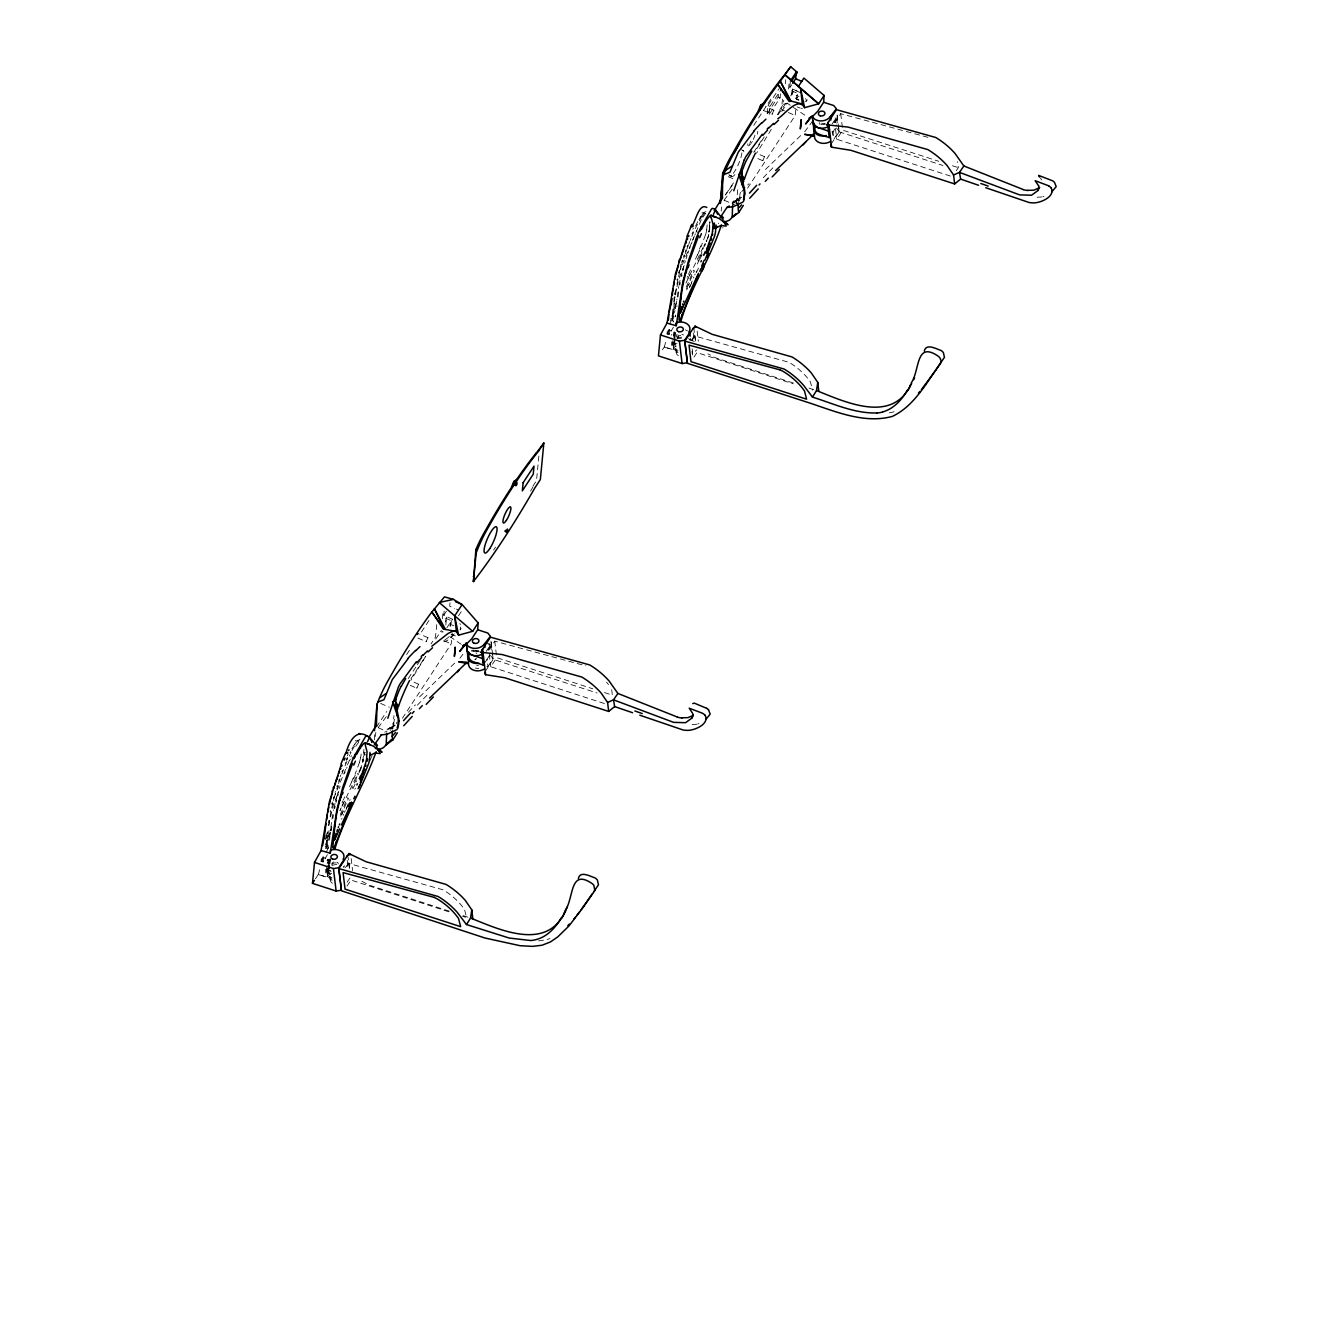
<?xml version="1.0" encoding="UTF-8"?>
<svg xmlns="http://www.w3.org/2000/svg" width="1334" height="1334" viewBox="0 0 1334 1334"><rect width="100%" height="100%" fill="white"/><g stroke="black" fill="none" stroke-linecap="round" stroke-linejoin="round"><path stroke-width="0.75" stroke-dasharray="5 3.75" d="M328.197 864.882L328.197 872.353L328.948 866.283M328.197 862.998L327.997 859.396A9.905 7.337 -6.8 0 0 325.246 863.598M674.154 339.27L674.154 344.889L674.921 338.803M674.154 337.402L673.97 331.933A9.905 7.337 -6.8 0 0 671.486 335.218M328.381 871.919L327.147 877.122L318.392 874.62L327.147 877.122L328.114 865.216M328.147 863.231L328.197 859.263L329.998 874.387L328.014 873.153M674.337 344.439L673.12 349.641L664.365 347.14L673.12 349.641L674.054 339.72M674.087 337.735L674.154 331.782L675.971 346.907L673.987 345.673M363.415 759.146A21.111 4.486 -68.2 0 1 362.665 762.231L363.565 756.495M326.497 841.587L326.597 840.103M672.469 314.124L672.92 308.688M327.43 840.036L327.981 833.967M673.387 312.556L673.937 306.487M329.581 840.17L329.948 836.185M326.797 837.769L327.03 835.351M327.414 854.627L323.145 862.047L321.077 861.397L321.461 857.462M323.145 862.047L323.912 854.177M362.798 761.847L363.899 749.475M375.438 736.501L375.821 732.399M392.796 727.73L393.964 715.574M436.735 624.595L435.534 637.018L430.999 643.938M442.371 618.743L443.138 610.789M452.376 619.226L443.755 615.274L444.239 610.205M445.289 621.994L446.64 616.725L445.373 629.898M450.025 602.818L449.708 606.203L454.744 608.387M450.759 626.413L450.192 622.728L453.026 623.995M449.875 626.03L451.442 621.327M402.418 718.242L451.209 643.855L452.243 633.05M538.869 456.095L536.501 480.64L533.016 485.96M673.387 327.147L669.118 334.584L667.05 333.917L667.617 328.014M669.118 334.584L669.868 326.697M670.068 324.729L670.635 318.826M709.871 221.994L708.888 232.149L710.538 226.13M709.038 231.599L709.921 222.361M721.21 211.089L721.594 206.97M732.633 205.736L733.517 201.234L741.954 197.132M736.401 203.468L737.969 187.244M780.473 93.814L780.09 97.866L769.184 114.491L767.217 113.64L768 105.536L778.906 88.911M769.184 114.491L769.968 106.386L780.874 89.762M767.217 113.64L778.122 97.015L778.706 90.929M782.491 99.183L781.507 109.555L786.643 111.789M779.856 109.621L783.341 104.302L783.742 100.217M785.309 83.842L785.709 79.757M788.561 88.994L789.144 82.908M796.782 99.316L797.565 91.212L789.728 87.794L790.378 81.04M791.262 94.531L792.613 89.245L800.25 92.58M792.062 94.897L792.613 89.245M798.766 99.817L795.848 98.549L797.399 93.864M747.557 188.194L795.214 115.524L795.998 107.42M329.515 865.616L328.364 871.569L328.964 865.649M329.165 863.682L329.565 859.73M361.197 753.91L360.714 757.312M364.032 755.528L364.199 751.992M365.082 755.161L365.183 754.244M328.364 871.569L329.048 865.816M329.281 863.915L329.948 858.162L329.198 864.249M675.237 336.435L675.688 332.6L675.171 336.768M330.882 827.38L331.799 820.277M673.937 299.083L674.17 297.165M676.855 299.917L676.972 298.966M674.904 297.899L675.004 296.982M677.205 296.998L678.739 286.61M678.039 296.865L678.723 291.896M328.447 822.644L328.731 820.543M329.548 820.593L328.931 825.379A105.853 8.638 -78.5 0 0 328.514 828.948M675.371 294.114L676.121 288.928M331.966 819.126L333.6 809.838M332.9 818.326L333.433 814.941M386.977 729.898L392.963 726.83L392.646 728.964L387.544 728.697L384.826 732.283M732.149 203.018L733.517 201.234L738.602 201.484L738.936 199.35L736.852 199.867L739.836 194.731A50.042 11.806 -66.4 0 1 740.42 192.279M330.148 816.408L331.182 810.455M708.721 234.834L708.254 236.502M706.687 229.848L707.253 223.678M709.605 230.682L709.871 221.811M676.922 284.225L678.239 277.906M679.84 285.059L680.323 282.541M329.898 863.632L331.049 857.679M330.115 811.872L330.398 810.438M678.989 285.209L680.207 279.506M396.882 722.078L396.448 723.678M395.281 725.396L390.879 727.347L393.863 722.211A50.042 11.806 -66.4 0 1 395.114 717.192M328.531 825.346L333.483 804.519L338.819 791.529M673.72 301.567L676.471 288.628M331.716 807.92L333.167 801.651M334.634 808.737L335.184 806.203M333.917 808.404L335.251 802.868M676.972 280.107L677.288 278.689M318.392 874.62L320.11 867.484M664.365 347.14L666.066 340.003M678.539 276.655L680.073 270.602M681.757 276.221L682.058 275.004M331.999 803.385L332.333 802.051M336.085 802.484L336.702 800.067M680.89 276.738L681.907 272.786M676.955 286.693L679.456 277.038L685.559 262.198M333.483 800.45L334.434 796.898M335.601 801.551L336.968 796.565M678.656 273.253L679.339 270.719M321.627 861.581L323.562 854.727M667.6 334.1L669.535 327.247M676.188 337.219L676.988 334.3M333.367 798.182L333.7 796.948M680.39 269.418L681.374 265.983M683.308 270.252L683.642 269.084M682.591 270.302L683.625 266.717M335.067 794.597L335.401 793.463M337.986 795.414L338.319 794.28M337.302 795.364L338.002 793.03A100.517 25.763 -80.5 0 1 338.369 791.962M680.357 267.067L681.04 264.732M359.463 762.481L355.077 774.204M705.436 235.001L701.034 246.723M708.354 235.835L707.654 238.102M336.752 789.011L337.785 785.759M682.725 261.531L683.058 260.447M339.386 788.477L340.103 786.26M336.835 786.543L337.185 785.443M325.429 848.624L330.015 835.201M671.402 321.144L675.004 310.438M683.758 258.279L684.726 255.344M686.076 258.779L687.143 255.528M683.508 256.878L684.225 254.711M338.502 783.608L341.254 775.721M361.681 765.583L360.413 769.134M338.536 781.39L339.37 778.989M685.276 253.743L686.66 249.808M687.977 253.127L688.811 250.742M460.163 626.963A5.72 3.268 33.3 0 1 460.48 627.947L460.147 630.015L461.481 626.43A5.72 3.268 33.3 0 0 461.147 625.463M685.326 251.509L685.893 249.925M807.487 99.933L804.919 101.734M340.203 776.605L340.77 775.037M675.471 315.441L674.921 316.942M329.998 832.399L325.112 845.789M686.943 249.024L688.377 245.139M689.661 248.374L690.228 246.807M687.027 246.773L687.61 245.206M672.002 316.108L676.988 302.168M330.665 830.565L331.699 827.814M341.837 774.154L343.788 769.018M344.556 773.487L345.139 771.936M341.921 771.902L342.521 770.335M706.386 241.654L706.837 240.47M364.015 755.027L365.166 752.259M688.678 244.355L689.761 241.537M691.412 243.688L692.096 241.871M346.54 768.317L346.94 767.3M690.162 240.52L690.979 238.503M692.913 239.82L693.73 237.785M359.463 771.519L359.947 770.335M345.006 765.983L347.957 758.996M333.7 798.299L346.69 766.767M347.44 764.916L351.442 755.628M678.906 272.67L701.651 218.876M345.256 763.432L345.673 762.414M705.436 244.039L704.452 246.39M691.812 236.485L693.913 231.532M340.287 814.524L347.69 797.682M343.205 815.357L343.622 814.39M686.26 287.06L693.663 270.202M340.62 816.141L348.574 798.149M686.576 288.661L694.53 270.685M689.578 286.91L690.412 284.959M692.063 233.934L692.913 231.933M694.981 234.751L695.414 233.75M357.996 775.037L358.479 773.87M344.439 812.439L345.289 810.472M328.464 845.689L327.714 847.04L325.479 846.423M691.245 282.991L692.113 281.024M346.957 759.413L347.39 758.412M349.875 760.23L350.308 759.229M346.14 808.504L347.007 806.52M353.076 778.789L353.577 777.655M696.265 231.749L696.715 230.765M699.033 251.309L699.55 250.175M356.495 778.489L355.995 779.623A49.408 5.569 -67.9 0 1 354.494 782.891L351.993 788.394M687.143 277.372L687.577 276.371M347.44 805.519L348.341 803.535M693.413 278.039L693.863 277.055M342.054 802.851L342.955 800.867M341.237 807.77L339.953 810.638L357.896 773.236M688.477 274.387L690.745 269.368M685.926 283.175L703.868 245.756M694.747 275.054L695.197 274.054M343.405 799.866L344.789 796.848M351.576 782.158L349.091 787.56M697.532 254.677L695.047 260.08M700.45 255.511L698.949 258.779M355.061 784.192L352.993 788.661M349.691 800.533L350.158 799.516M346.14 809.471L348.708 803.852M689.545 287.61L692.113 281.991M696.398 272.62L698.966 267.017M341.888 806.32L343.889 801.967M687.86 278.839L689.861 274.487M696.115 272.053L696.581 271.035M349.258 756.095L349.691 755.144M695.231 228.614L700.533 218.593M699.983 258.979L701.017 256.712A52.009 6.453 -68.1 0 0 702.068 254.477M354.911 789.228L355.411 788.161M697.965 260.914L698.466 259.847M695.564 226.03L698.382 220.427M350.142 754.194L351.025 752.343M328.614 847.14L327.68 848.791M350.058 752.543L350.508 751.592M321.077 861.397L325.346 853.977M326.246 852.176L328.931 846.773M667.05 333.917L671.319 326.497M351.926 750.558L354.561 746.073A45.806 10.389 -74.5 0 1 356.261 743.688L356.662 743.238M351.926 748.791L352.91 747.057M698.883 219.576L700.767 216.592M353.393 746.24L354.794 744.072M345.456 867.634L348.724 862.631L348.024 856.895M691.412 340.153L694.697 335.151L693.763 327.497M406.653 654.544L411.205 647.59M421.444 631.982L429.415 619.826M753.76 125.329L771.969 97.565M443.755 615.274L447.724 609.221M789.728 87.794L791.696 84.759M376.522 726.98L386.743 711.422M408.304 678.539L416.241 666.433M417.375 664.699L420.777 659.513M725.896 194.314L733.85 182.208M753.727 152.259L762.698 138.603M778.089 114.741L786.226 102.735M790.695 95.898L795.181 89.061M435.751 639.003L441.221 630.665L443.138 631.966L440.22 632.166M781.707 111.522L787.193 103.185L807.737 117.192M410.939 678.739L425.696 656.228M446.857 627.814L452.426 619.326M795.848 98.549L797.715 97.432M458.479 615.858L461.464 611.322L456.411 609.121M737.352 203.752L741.887 196.832M315.458 878.823L318.426 874.287M662.414 349.841L664.399 346.823M462.948 654.227L459.763 658.379M812.89 120.71L804.435 132.116M343.772 867.067L344.055 866.633A9.905 7.337 -6.8 0 0 344.472 865.749M486.16 651.459L490.612 644.656L484.859 642.805M832.116 123.995L836.585 117.192L837.285 123.028M487.977 650.125L490.212 646.723L490.612 649.991M833.95 122.645L836.185 119.243L836.768 124.162M488.794 650.225L494.747 641.154L585.876 665.866M692.029 340.604L694.997 336.068L789.111 362.348A44.005 25.096 33.3 0 1 810.472 381.991L812.556 390.128M834.767 122.745L840.72 113.69L927.897 137.319M347.057 866.566L349.024 863.548L443.155 889.828A44.005 25.096 33.3 0 1 464.499 909.454L466.583 917.609L462.665 916.325M831.982 131.933L833.05 131.766L833.933 139.103L839.069 131.266L838.336 125.146M484.309 663.498L489.878 654.977M489.311 655.844L487.093 659.246L487.961 666.583L486.893 666.75M832.499 132.616L835.284 128.364M487.961 666.583L493.096 658.746L492.363 652.626M485.259 671.419L493.18 659.329L597.015 692.98M347.14 882.158L349.408 878.706A4.402 3.252 -6.8 0 1 351.943 876.955M831.215 143.939L839.153 131.849L837.202 115.741M604.435 703.552L490.779 666.733L496.732 657.662L592.746 688.761M347.023 886.109L350.992 880.056L450.909 912.506M693.98 357.112L696.965 352.576L792.963 383.758M950.408 176.071L836.751 139.253L842.704 130.182L938.719 161.297M956.328 170.669L958.312 167.634L957.595 161.664M702.851 217.242L706.42 212.339M355.694 746.356L359.263 741.437M702.118 214.741L705.136 211.789L707.087 211.639M356.145 742.221L360.247 738.903M702.218 216.258L703.802 214.507M673.653 321.327L672.403 319.943M765.533 169.418L801.951 134.384M419.56 696.898L455.978 661.864M461.147 628.497L460.263 629.081M329.998 874.387L330.732 873.853A9.905 7.337 -6.8 0 1 331.766 873.286M427.964 637.685L426.113 641.654L427.964 637.685L419.793 634.117M698.015 723.845L698.949 723.512M738.936 199.35L735.434 200.517C746.323 200.617 723.111 200.7 738.369 203.485L732.95 202.418M392.963 726.83L389.461 727.997L392.796 727.897L389.195 728.181M1043.038 196.682L1043.988 196.381M783.341 104.302L787.193 103.185M697.082 724.162L688.978 724.962M1042.021 196.948L1034.167 197.399M889.261 412.873L891.546 412.423A40.654 31.649 33.9 0 0 895.914 411.072M538.586 940.887L545.573 939.886A40.654 31.649 33.9 0 0 549.958 938.552M738.769 200.417L735.151 200.7L738.602 201.484M393.43 728.047L387.544 728.697L390.779 730.215M670.652 318.726L673.337 319.043A116.275 9.038 -79 0 1 673.22 318.409L673.236 318.042M327.597 847.04L327.264 845.506M801.367 108.438L802.368 108.571M705.202 213.39L702.268 212.806A24.345 4.936 -71.1 0 0 701.934 212.973M356.862 740.22L359.23 740.854M455.394 635.901L451.125 634.334M672.92 321.694L673.687 321.928M773.92 110.205L772.086 114.174L773.92 110.205L765.766 106.653M764.565 156.745L762.731 160.714L764.565 156.745L756.411 153.177M418.609 684.209L416.758 688.177L418.609 684.209L412.073 681.374M669.535 330.098L671.602 330.749M667.6 333.217L669.668 333.867M331.416 803.852L333.483 804.519M323.562 857.579L325.629 858.229M321.627 860.68L323.695 861.347M821.627 123.212L825.346 124.412M952.426 165.733L958.312 167.634M839.153 131.849L942.971 165.499M690.628 339.87L690.028 339.153A9.905 7.337 -6.8 0 0 690.445 338.269M689.561 339.837L695.448 341.754L694.697 335.151M793.33 383.041L714.924 357.595L707.987 353.877M809.004 388.127L816.842 390.679M475.671 650.675L479.373 651.876M604.502 692.579L612.339 695.114L611.622 689.144M449.325 911.155L368.968 885.059L360.28 880.44M463.031 915.608L470.869 918.142M797.098 106.87L800.3 108.137M703.101 212.79L703.985 213.423M357.128 740.27L358.563 741.687M453.793 625.779L450.859 624.512M791.629 90.762L799.266 94.097M796.165 95.248L798.999 96.515M796.615 99.3L798.933 100.333M778.122 97.015L780.09 97.866M788.361 112.54L795.214 115.524M768 105.536L769.968 106.386M763.915 110.622L772.086 114.174M741.437 149.775L743.405 150.642M757.829 158.563L762.731 160.714M729.431 175.571L731.399 176.438M728.264 176.688L733.417 178.923M724.212 200.25L734.5 204.736M445.656 618.242L451.376 620.744M444.239 640.82L451.209 643.855M417.942 638.086L426.113 641.654M410.222 685.342L416.758 688.177M380.607 703.418L389.328 707.22M378.272 727.747L386.977 731.532M449.925 636.601L461.814 644.706M1040.32 178.022L1041.721 179.957M836.468 128.014L839.069 131.266M490.495 655.494L493.096 658.746M739.336 197.099L739.92 198.749L739.836 194.731M393.38 724.579L393.947 726.23L393.863 722.211M326.697 848.808L326.43 847.407M819.243 122.578L819.46 124.245M490.995 641.204L492.696 655.294M473.287 650.058L473.487 651.709M840.72 113.69L842.454 128.131M837.118 114.941L838.086 123.112M835.234 117.809L835.968 123.929M835.518 128.948L836.751 139.253M832.266 131.516L832.699 135.184M692.013 351.326L692.446 354.994M675.854 349.541L676.205 352.476M671.602 341.871L672.069 345.756M494.747 641.154L496.481 655.594M491.145 642.421L492.129 650.592M490.612 644.656L491.312 650.492M489.028 643.238L489.761 649.358M489.295 654.36L490.779 666.733M329.882 877.022L330.232 879.956M325.629 869.334L326.096 873.236M697.165 331.115L698.349 341.187M694.997 336.068L695.731 342.254M693.196 332.916L693.647 336.752M673.32 345.689L672.553 339.119M351.192 858.596L352.626 870.685M349.024 863.548L349.758 869.735M347.224 860.38L347.674 864.232M326.58 866.583L327.347 873.153M348.724 862.631L349.475 869.234M674.154 331.782L674.504 337.352M674.62 339.203L675.104 346.623M328.197 859.263L328.431 862.965M328.898 870.385L329.131 874.087M806.503 101.451L806.453 100.467A5.72 3.268 33.3 0 0 805.569 98.533M374.337 734.784L374.537 743.121M355.278 740.904A24.345 4.936 -71.1 0 1 355.961 740.437M361.164 767.15A60.88 8.221 -66.6 0 1 357.845 774.053M326.547 847.007A50.775 5.019 -77.7 0 1 326.68 840.954M327.314 845.306A48.491 4.019 -78.4 0 1 327.514 839.686M327.931 834.15A117.375 9.455 -78.6 0 1 328.264 830.849M335.051 792.513A96.682 27.18 -81.6 0 1 335.384 791.362M326.13 838.903A110.272 8.571 -79 0 1 326.597 833.883M325.346 839.503A130.999 13.824 -61.7 0 1 325.913 837.669M454.21 633.9A44.556 10.522 -66.4 0 1 443.388 640.904M356.895 776.638A61.097 7.52 -68.1 0 1 356.411 777.739M330.265 834.851A116.275 7.654 -79.8 0 1 330.515 832.333M328.814 836.251A113.557 10.405 -78.1 0 1 329.081 833.517M331.349 830.582A100.817 8.187 -78.5 0 1 331.549 828.848M341.587 819.243A178.106 28.214 -60.7 0 1 341.988 818.292M337.969 793.33A96.632 27.164 -81.6 0 1 338.302 792.179M347.357 755.744A175.321 79.24 -86.4 0 1 348.257 753.81M478.739 668.351A6.603 4.886 -6.8 0 1 475.404 668.017M474.787 659.563A6.603 4.886 -6.8 0 1 476.338 658.929M425.363 656.762A355.661 83.975 -66.4 0 1 410.822 680.323M386.26 716.675A355.661 83.975 -66.4 0 1 378.239 727.53M354.761 744.389A48.708 11.322 -74.2 0 1 356.111 742.504M341.938 814.624A178.106 26.947 -61 0 1 343.522 810.889M329.832 831.282A180.524 31.366 -59.8 0 1 331.782 826.196M369.335 761.881A125.88 1.718 -64.6 0 1 370.602 759.196M370.702 758.746A127.197 1.884 -64.6 0 1 372.136 755.694M356.628 780.774A52.009 6.453 -68.1 0 1 356.095 781.957M359.029 772.77A127.23 3.368 -64.3 0 1 361.697 767.1M355.278 775.121A61.381 8.354 -68.2 0 1 353.677 778.806M353.076 778.572A49.425 5.519 -67.9 0 1 351.592 781.891M360.63 757.445A21.094 4.436 -68.3 0 1 359.363 762.564M352.026 759.063A172.536 76.838 -85.9 0 1 352.893 757.112M417.342 705.169A294.23 62.715 -39 0 1 427.814 694.397M408.454 712.223A263.565 40.153 -41.3 0 1 415.408 704.819M337.602 779.54A209.105 23.512 -43.1 0 1 335.951 779.54M478.372 650.325A3.302 2.451 -6.8 0 1 474.504 650.375M471.436 650.659A9.905 7.337 -6.8 0 1 472.469 650.092M331.349 829.548A111.072 9.155 -78.5 0 1 331.666 826.847M475.271 659.363A3.302 2.451 -6.8 0 1 476.238 658.579M478.389 665.416A6.603 4.886 -6.8 0 1 476.688 665.416M332.066 880.29A6.603 4.886 -6.8 0 1 331.549 873.386M332.416 883.225A6.603 4.886 -6.8 0 1 331.899 876.321M330.532 871.019A9.905 7.337 -6.8 0 1 329.465 870.602M328.481 870.101A9.905 7.337 -6.8 0 1 326.847 868.801M331.466 878.789A9.905 7.337 -6.8 0 1 326.647 875.004L326.296 874.137A9.905 7.337 -6.8 0 1 327.414 868.717M336.835 864.615A9.905 7.337 -6.8 0 0 331.983 865.466A3.302 2.451 -6.8 0 1 331.816 865.032M343.305 866.716A9.905 7.337 -6.8 0 1 344.072 867.4M331.749 864.015A3.302 2.451 -6.8 0 1 333.8 861.997M337.052 862.198A3.302 2.451 -6.8 0 1 338.269 863.898M459.83 623.595A5.72 3.268 33.3 0 1 460.58 624.495M448.908 636.768A44.556 10.522 -66.4 0 1 444.606 639.936M533.066 486.777A355.661 84.409 -66.5 0 1 529.932 492.196M495.614 547.073A355.661 84.409 -66.5 0 1 493.563 550.092M331.182 871.235A8.554 6.337 -6.8 0 1 329.148 870.252M328.581 869.835A8.554 6.337 -6.8 0 1 327.647 868.884M327.13 863.498A8.554 6.337 -6.8 0 1 330.182 860.43M331.949 877.805A8.554 6.337 -6.8 0 1 328.648 868.918M331.899 864.715A3.318 2.451 -6.8 0 1 334.5 862.948A3.318 2.451 -6.8 0 1 337.652 863.715M606.52 682.141A44.005 25.079 33.3 0 1 608.471 684.542M471.819 651.476A8.554 6.337 -6.8 0 1 473.92 650.358M476.121 653.743A3.318 2.451 -6.8 0 1 476.738 653.593M478.823 651.075A3.318 2.451 -6.8 0 1 473.453 650.508M742.554 150.375A14.307 3.368 -66.4 0 1 743.838 151.776M734.917 174.554A14.307 3.368 -66.4 0 1 730.949 175.304M757.712 131.366A8.804 2.084 -66.4 0 1 757.445 134.15M749.791 144.639A8.804 2.084 -66.4 0 1 750.575 141.137M771.319 129.281A355.661 83.975 -66.4 0 1 756.795 152.843M732.216 189.195A355.661 83.975 -66.4 0 1 723.211 201.367M741.887 152.86A14.307 3.368 -66.4 0 1 732.95 173.703M731.482 175.204A14.307 3.368 -66.4 0 1 728.998 174.437M754.961 135.201A8.804 2.084 -66.4 0 1 753.326 139.403M752.309 141.404A8.804 2.084 -66.4 0 1 751.275 143.155M750.258 144.522A8.804 2.084 -66.4 0 1 749.358 145.439M748.624 145.84A8.804 2.084 -66.4 0 1 747.824 143.789M779.906 110.439A355.661 84.409 -66.5 0 1 776.772 115.858M764.249 136.868A355.661 84.409 -66.5 0 1 754.861 151.859M732.233 185.409A355.661 84.409 -66.5 0 1 725.179 195.081M825.212 123.212A3.318 2.451 -6.8 0 1 819.726 123.445M722.711 227.997A130.999 1.918 -64.6 0 1 722.978 227.43M706.753 229.731A21.094 4.552 -68.1 0 1 705.519 234.917M709.671 230.582A21.111 4.552 -68.1 0 1 709.488 231.532M708.738 234.651A21.111 4.552 -68.1 0 1 708.421 235.751M703.335 248.057A61.097 7.52 -68.1 0 1 702.868 249.158M692.88 229.248A175.321 79.24 -86.4 0 1 693.313 228.264M675.454 316.408A50.792 5.019 -77.7 0 1 675.521 315.024M674.704 309.655A113.557 10.405 -78.1 0 1 675.054 306.036M675.488 308.538A102.868 9.421 -78.1 0 1 675.738 305.936M684.642 263.198A100.517 25.83 -80.5 0 1 685.342 260.93M718.692 223.162A4.519 3.585 -11.7 0 1 718.492 223.578M708.321 236.768A60.68 8.204 -66.6 0 1 705.953 241.838M705.252 243.305A60.68 8.204 -66.6 0 1 703.835 246.206M673.887 306.703A117.375 9.455 -78.6 0 1 674.22 303.418M681.007 265.032A96.682 27.18 -81.6 0 1 681.357 263.899M681.691 262.765A96.682 27.18 -81.6 0 1 682.391 260.514M682.074 261.231A100.567 25.863 -80.5 0 1 682.424 260.113M675.604 294.981A113.423 8.804 -79 0 1 675.954 292.279M674.02 304.135A105.853 8.738 -78.5 0 1 674.62 298.849M673.337 317.609A48.491 3.985 -78.4 0 1 673.57 311.873M672.319 320.277A50.775 5.153 -77.5 0 1 672.319 314.641M675.054 305.786A180.524 31.366 -59.8 0 1 677.755 298.733M686.743 289.928A178.106 26.947 -61 0 1 687.51 288.077M688.694 285.293A178.106 26.947 -61 0 1 689.495 283.408M703.135 255.661A125.88 3.468 -64.2 0 1 706.17 249.225M697.348 263.949A127.197 5.086 -63.9 0 1 701.334 255.461M701.951 252.076A49.408 5.569 -67.9 0 1 700.467 255.411M700.734 216.925A48.708 11.322 -74.2 0 1 701.634 215.641M700.533 218.543A45.806 10.389 -74.5 0 1 702.218 216.208M699.049 251.542A49.425 5.686 -68 0 1 697.515 254.944M700.834 245.79A61.381 7.27 -68 0 1 699.433 249.024M670.902 302.918A127.23 10.205 -62.6 0 1 675.037 292.53M697.565 232.566A172.536 76.838 -85.9 0 1 697.999 231.582M763.315 177.689A294.23 62.715 -39 0 1 773.787 166.933M741.771 191.546A263.565 44.039 -40.7 0 1 749.008 183.642M683.842 252.026A209.105 23.512 -43.1 0 1 681.907 252.059M676.888 306.72A117.475 9.455 -78.6 0 1 676.972 305.903M678.039 352.81A6.603 4.886 -6.8 0 1 677.522 345.906M678.389 355.744A6.603 4.886 -6.8 0 1 676.905 349.958M677.439 351.326A9.905 7.337 -6.8 0 1 672.619 347.524L672.269 346.657A9.905 7.337 -6.8 0 1 672.836 342.104M676.855 338.469A9.905 7.337 -6.8 0 1 681.557 337.185M688.411 338.636A9.905 7.337 -6.8 0 1 690.045 339.937M685.426 329.932A9.905 7.337 -6.8 0 1 687.477 330.865M692.046 348.858A9.905 7.337 -6.8 0 1 692.263 353.377M678.406 338.419A3.302 2.451 -6.8 0 1 678.622 335.134M681.807 334.317A3.302 2.451 -6.8 0 1 683.508 335.051M677.138 343.755A8.554 6.337 -6.8 0 1 676.421 343.488M673.437 335.434A8.554 6.337 -6.8 0 1 675.488 333.367M677.922 350.325A8.554 6.337 -6.8 0 1 673.603 343.205M679.139 338.569A8.554 6.337 -6.8 0 1 681.607 338.136M677.805 338.686A3.318 2.451 -6.8 0 1 679.54 335.751A3.318 2.451 -6.8 0 1 683.625 336.251M695.364 351.242A4.402 3.252 -6.8 0 1 696.882 349.892M362.998 759.58L362.881 760.914L362.998 759.58"/><path stroke-width="1.5" d="M376.421 726.213L377.038 704.102L379.506 697.915A40.637 9.588 -66.4 0 1 388.194 680.39A246.59 58.229 -66.4 0 1 431.899 611.906L444.472 596.882L453.427 599.366L462.114 604.569L478.156 622.945L477.672 629.748L471.736 638.803L466.2 644.289L463.115 645.656L466.2 644.289M722.394 198.749L722.728 173.203A40.637 9.588 -66.4 0 1 731.399 155.678L737.118 145.623A246.59 58.229 -66.4 0 1 757.862 111.773L760.697 105.186L765.216 102.234A246.59 58.229 -66.4 0 1 777.855 84.542L790.695 66.7L797.332 72.403L791.846 80.74L818.642 103.819L824.129 95.481L803.902 78.072L798.432 86.41M692.963 715.791L692.963 714.774M333.15 843.305L333.984 833.883M679.123 315.841L679.956 306.403M810.372 117.542L805.636 123.962L812.022 116.308L809.088 118.176L812.173 116.808L817.709 111.322L823.645 102.268L824.129 95.481M324.562 838.502L324.829 835.501M454.644 653.543L455.177 647.09L454.377 656.411L454.761 653.427M800.617 126.08L801.15 119.61L800.333 128.948L800.733 125.946M321.06 850.558L330.248 853.21L330.549 849.958L332.55 849.691A9.905 7.337 -6.8 0 1 341.888 851.942A9.905 7.337 -6.8 0 1 343.172 859.296L343.788 860.013L338.703 867.75L341.404 890.212L336.118 891.029L312.473 883.358L314.49 862.431L321.06 850.558L329.448 801.467L341.371 764.082M322.595 845.639L325.296 830.232M374.487 730.665L377.038 704.102M386.66 733.216L386.21 744.706L392.863 739.92L397.365 732.866M474.154 577.722L473.42 581.574L475.888 549.541A40.637 9.588 -66.4 0 1 484.559 532.016L490.278 521.961A246.59 58.229 -66.4 0 1 511.022 488.111L513.857 481.524L518.376 478.572L513.24 486.26A246.59 58.229 -66.4 0 0 487.31 529.181A40.637 9.588 -66.4 0 0 476.171 552.96L473.42 581.574A355.661 83.975 -66.4 0 0 534.884 487.86L540.353 479.523L543.855 443.038L536.168 453.226M687.343 236.602L675.404 273.987L667.033 323.078L660.463 334.951L658.446 355.878L682.091 363.548L687.377 362.731L684.676 340.287L689.761 332.533L689.144 331.816A9.905 7.337 -6.8 0 0 687.86 324.462A9.905 7.337 -6.8 0 0 678.522 322.228L676.521 322.478L676.321 324.362M668.367 320.127L668.934 314.224M667.033 323.078L676.205 325.746L676.521 322.478M713.84 228.664L714.39 223.045M720.21 203.552L722.728 173.203M720.443 203.185L723.011 176.622L725.479 170.435A40.637 9.588 -66.4 0 1 734.15 152.91L739.336 143.772A246.59 58.229 -66.4 0 1 760.08 109.922L765.216 102.234M732.633 205.736L732.183 217.225L738.836 212.456L743.321 205.386M792.696 83.258L795.664 78.723L796.315 71.969L797.332 72.403M713.957 228.514L714.174 223.728M401.167 686.26A24.512 7.504 -63 0 0 398.899 690.979L395.898 698.866L395.648 703.068A12.456 11.539 62.9 0 0 395.865 705.202L396.815 709.354M751.709 151.126L746.623 159.997A24.379 7.354 -63 0 0 744.922 163.498L741.871 171.386L741.621 175.604A12.456 11.539 62.9 0 0 741.837 177.722L742.788 181.874M326.013 824.545L326.13 823.628M466.817 647.757L466.717 648.674A9.905 7.337 -6.8 0 0 472.119 655.161A9.905 7.337 -6.8 0 0 482.641 653.843M812.79 120.277L812.673 121.194A9.905 7.337 -6.8 0 0 818.642 127.847A9.905 7.337 -6.8 0 0 829.531 125.696M814.574 135.584L804.635 134.334L814.49 136.318A9.905 7.337 -6.8 0 0 819.893 142.805A9.905 7.337 -6.8 0 0 830.415 141.471M334.817 826.546L334.984 825.246A66.033 5.603 -78.3 0 1 335.251 823.211M680.79 299.066L680.957 297.765M672.219 295.214L673.036 289.195M513.24 486.26L513.857 481.524L516.158 480.423M760.08 109.922L760.697 105.186L762.998 104.085M335.251 823.228L336.418 815.458A16.291 1.584 -78 0 1 337.185 811.339L337.869 808.087A21.561 2.618 -77.9 0 1 338.519 805.469L339.136 802.785M326.63 819.776L327.414 814.457M561.481 917.542C555.894 927.213 547.74 936.385 536.618 939.436A37.869 28.564 31.8 0 1 530.865 940.537L509.221 938.052L466.5 924.562L470.552 918.042L471.769 909.821L465.399 900.533A48.408 27.597 33.3 0 0 446.04 884.409L366.216 861.797L348.758 853.51L350.442 854.56A4.402 3.252 -6.8 0 0 346.773 856.545L338.853 868.601L341.471 890.795L484.976 938.019L520.093 945.706L532.516 946.373L542.038 945.239L550.475 941.921L557.779 936.885L568.951 925.996L583.475 906.92L594.831 890.462L593.83 885.276A6.153 3.819 34.8 0 0 592.079 883.558C569.451 868.151 574.004 897.899 565.283 910.322M876.805 412.973C854.41 413.573 833.417 403.668 812.473 397.082L816.525 390.562L817.742 382.341L811.372 373.053A48.408 27.597 33.3 0 0 792.012 356.945L712.189 334.334L694.731 326.03L696.415 327.08A4.402 3.252 -6.8 0 0 692.746 329.064L684.826 341.12L687.444 363.315L810.872 403.402C836.568 412.023 865.016 423.912 892.379 416.391C914.34 405.92 926.263 383.091 939.836 364.149M369.535 759.48L369.952 752.359M513.423 484.909L514.274 482.491M515.324 482.291L515.324 481.424L514.54 482.058M760.247 108.571L762.031 105.036L762.164 105.953M673.57 285.826L674.237 282.158M712.523 231.516L713.006 224.179L711.289 217.826M327.814 812.106L328.798 807.103M682.324 285.076L676.205 325.746M683.125 281.04L688.728 259.913L695.764 239.87M674.754 279.623L675.621 275.838M669.134 312.256L671.252 302.751M329.348 804.569L330.248 800.834M684.459 277.922L685.109 275.321M675.921 274.587L677.155 269.768M330.565 799.633L331.516 796.081M677.472 268.601L678.456 265.166M340.47 797.782L340.704 796.932M686.443 270.302L687.127 267.884M387.81 718.259L398.249 687.444A16.675 4.886 -63.4 0 1 399.867 684.109L416.325 661.731M733.783 190.795L744.222 159.963M331.832 794.931L332.483 792.646M711.272 236.668L707.87 246.056M365.633 766.333L366.033 765.032M333.833 788.194L334.167 787.093M342.571 790.695L352.66 763.265M688.544 263.215L698.616 235.785M680.14 259.63L680.84 257.462M711.155 240.22L711.606 238.869M741.487 178.573L741.871 171.386M334.867 784.942L335.584 782.791M334.901 848.858C345.189 815.091 364.532 784.175 376.205 751.626M680.874 321.377C690.512 287.727 710.922 257.862 721.344 225.046M681.541 255.328L682.358 252.926M395.514 706.053L396.248 710.372L398.499 706.286A50.042 11.806 -66.4 0 1 404.169 691.879L405.436 689.011A50.042 11.806 -66.4 0 1 409.488 680.623M742.738 186.126L742.221 182.891L744.472 178.806A50.042 11.806 -66.4 0 1 750.125 164.399L751.409 161.531A50.042 11.806 -66.4 0 1 755.444 153.143M336.118 781.207L336.935 778.823M336.001 842.688L352.009 802.684M395.498 700.067L395.898 698.866M681.957 315.208L697.982 275.204M332.7 842.955L335.168 835.901M682.908 251.342L683.742 248.991M335.551 843.938L333.5 848.724L333.083 846.973M678.389 316.275L681.807 306.587M681.524 316.475L679.556 321.211L679.056 319.493M407.921 658.896L392.296 679.59L383.942 699.716L377.839 702.034M753.893 131.416L738.269 152.109L729.915 172.236L723.795 174.571M680.39 312.89L681.04 311.072M337.502 777.255L338.052 775.688M334.751 839.453L335.401 837.635M578.322 878.522C580.19 870.368 590.295 876.455 594.997 877.889A6.136 3.869 34.9 0 1 597.382 880.023L598.482 884.776L593.863 891.612M924.279 351.042C926.163 342.905 936.268 348.991 940.954 350.425A6.136 3.869 34.9 0 1 943.355 352.56L944.455 357.295L934.917 371.552M376.538 724.946L369.018 737.118M722.511 197.465L714.24 210.689M335.501 834.984L336.168 833.15M681.374 310.155L682.708 306.487M335.734 836.718L336.752 833.95M684.309 247.424L684.876 245.873M364.215 770.435L364.716 769.068M682.474 304.752L682.808 303.835M338.919 773.336L339.503 771.786M336.852 831.315L337.535 829.481M349.808 767.333L342.755 787.394L337.152 808.521A19.009 1.934 -78.2 0 0 336.401 812.489L330.248 853.21M685.759 243.538L686.443 241.754M683.508 302.001L683.858 301.084M338.252 827.63L338.603 826.713M709.671 244.289L710.188 242.955M340.487 769.218L340.87 768.201M339.336 824.862L339.703 823.928M687.243 239.703L687.66 238.686M341.687 766.166L342.088 765.166M363.698 771.769L362.648 774.32M362.381 772.353L365.299 764.149A21.127 4.552 -68.1 0 0 366.617 758.879L367.05 751.642L365.316 745.306M688.477 236.668L688.894 235.668M360.28 782.508L362.514 777.105M709.138 245.589L707.587 249.291M701.784 265.866L704.019 260.447M706.987 253.227L709.221 247.824M361.898 773.52L360.897 775.871M361.614 776.755L362.131 775.554M706.87 248.391L707.37 247.224M344.172 760.163L345.039 758.179M704.869 252.976L705.369 251.843M356.895 784.926L357.395 783.825M345.789 753.627C352.443 729.665 364.799 727.68 377.105 747.057M334.5 840.087L339.636 828.848M341.354 825.096L351.642 802.634M691.746 226.146C695.814 221.761 698.716 202.635 706.803 207.47M680.473 312.606L698.466 273.287M358.846 787.86L368.534 763.815A21.344 4.602 -68.1 0 0 369.568 759.396M704.819 260.38L714.507 236.335A21.344 4.602 -68.1 0 0 715.541 231.933L715.924 224.879M353.793 798.749L354.977 796.198M700.95 268.718L699.766 271.286M700.884 261.747L701.384 260.68M911.255 382.858C919.976 370.452 915.441 340.654 938.035 356.095A6.153 3.819 34.8 0 1 939.82 357.795L941.154 360.747L940.337 363.732M692.746 226.847L693.196 225.896M701.534 229.215L706.07 220.677A45.806 10.422 -74.5 0 1 707.687 218.476L709.755 216.041A24.579 5.002 -71.4 0 1 711.105 215.208M355.294 754.41L365.483 736.585A16.675 3.418 -70.5 0 1 366.5 735.851L367.634 735.768M701.267 226.93L711.439 209.105A16.675 3.418 -70.5 0 1 712.473 208.371L714.957 209.188L723.061 219.593M367.434 741.854L369.568 737.385L371.319 740.854M713.407 214.374L715.541 209.905L717.575 214.207M347.224 753.376L347.674 752.443M398.332 726.029L399.066 721.194M913.69 379.656L914.59 377.822M356.678 754.327L360.097 748.157M514.791 483.808L514.274 484.759M505.436 530.348L504.919 531.282M348.558 750.608L349.008 749.741M401.251 686.326L405.736 678.589M370.635 754.327L370.018 755.428L374.937 752.96L380.257 753.56L379.24 751.409M734.15 152.91L739.336 143.772M716.925 226.313L715.991 227.947L720.894 225.479L726.23 226.08L725.212 223.945M719.993 217.892L726.913 207.47L729.331 205.97M692.329 717.792L685.559 722.694L673.637 722.361L613.49 699.833L607.604 702.451L608.671 711.422L504.819 677.755L485.493 674.671A4.402 3.252 -6.8 0 1 484.876 672.236M1038.302 190.312L1031.532 195.231L1019.61 194.881L959.463 172.369L953.56 174.971L954.644 183.942L850.775 150.275L831.466 147.19A4.402 3.252 -6.8 0 1 831.215 143.939M374.354 744.806L381.524 734.55M417.108 634.484L418.226 633.583M907.454 390.078C901.867 399.75 893.713 408.904 882.591 411.956M563.982 913.89C544.839 950.925 498.883 929.398 470.552 918.042M909.938 386.41C890.812 423.445 844.839 401.918 816.525 390.562M346.773 856.545L347.79 854.977M692.746 329.064L693.763 327.497M783.008 76.888L790.695 66.7M538.386 451.376L543.855 443.038M790.378 81.04L796.315 71.969M478.156 622.945L472.686 631.299L458.596 635.151L456.361 631.466L454.661 615.941L462.114 604.569L455.394 601.634M312.473 883.358L314.457 880.34M477.672 629.748L487.81 633.033L490.412 636.301L484.192 644.289A9.905 7.337 -6.8 0 1 474.787 648.391A9.905 7.337 -6.8 0 1 466.416 644.022L466.15 643.388M823.645 102.268L833.767 105.553L836.385 108.821L830.165 116.825A9.905 7.337 -6.8 0 1 820.76 120.927A9.905 7.337 -6.8 0 1 812.389 116.558L812.123 115.908M815.724 126.046A8.554 6.337 -6.8 0 0 819.443 134.384L829.248 137.585L827.53 123.328L836.468 109.688L935.734 137.485A48.408 27.58 33.2 0 1 955.127 153.593L963.865 165.983L1023.161 189.495M829.481 129.448L828.431 131.049L818.609 127.864A8.554 6.337 -6.8 0 1 814.724 124.962M483.508 656.928L482.458 658.529L483.275 665.049L473.453 661.864M829.248 137.585L830.265 136.018M483.275 665.049L484.309 663.498M963.865 165.983L959.463 172.369L960.63 179.106L954.644 183.942M470.635 654.344A8.554 6.337 -6.8 0 0 472.67 655.311L482.458 658.529L481.574 650.792L490.495 637.168L589.761 664.966A48.408 27.58 33.2 0 1 609.154 681.057L617.892 693.447L613.49 699.833L614.657 706.586L608.671 711.422M592.529 893.547L581.224 909.605M934.334 372.119L921.377 389.678M464.415 645.006L459.663 651.442L466.05 643.788L465.182 644.189M579.806 911.522L576.888 915.324M361.731 745.823L363.782 743.522A24.579 5.002 -71.4 0 1 365.132 742.688L372.836 745.906A26.13 18.309 -58.1 0 1 374.12 746.69L376.071 748.224M573.937 918.959L575.421 917.158M918.392 393.23L919.893 391.479M762.281 134.25L745.856 156.662A16.675 4.836 -63.4 0 0 744.255 159.963M749.691 198.266L758.212 188.911M403.718 725.746L412.239 716.391M391.496 739.453L383.342 747.707L377.989 750.075M724.896 221.961L729.314 220.227L735.751 213.874M765.266 181.324L768.317 178.122M419.31 708.804L422.344 705.603M706.353 718.843L710.222 714.074L708.537 709.921M767.133 129.048L768.734 127.414M421.16 656.528L422.761 654.894M567.8 925.679L569.368 924.078M775.621 170.552L813.823 134.034M429.648 698.032L466.016 663.198M741.07 172.186L738.686 174.621L743.505 188.428A55.811 49.325 -45.2 0 1 744.222 191.179L743.938 200.35A8.771 8.121 19.4 0 1 742.755 202.184L733.567 206.553A60.547 58.146 60.3 0 1 727.664 207.37L726.913 207.47M395.097 699.666L392.713 702.084L397.532 715.908A55.811 49.325 -45.2 0 1 398.249 718.659L397.966 727.83A8.771 8.121 19.4 0 1 396.798 729.648L387.594 734.034A60.547 58.146 60.3 0 1 381.691 734.851L380.957 734.951M761.697 123.245L765.933 119.16M415.724 650.725L419.96 646.64M743.522 199.466L745.039 193.713A32.416 25.479 47.9 0 0 744.722 191.129L744.455 189.178M397.982 726.53L397.048 727.28M1051.609 192.029L1056.195 186.61L1054.51 182.441A6.153 3.235 31.7 0 0 1052.693 180.824L1038.636 175.421L1039.536 177.105M777.805 118.743C784.492 114.841 798.082 95.915 804.569 107.67L818.642 103.819L785.226 75.037L791.846 80.74M431.849 646.223L448.157 633.4L452.876 631.182L456.361 631.466L443.238 629.031L431.882 612.006L444.122 628.731L434.35 608.754L444.989 628.547M732.183 217.225L734.284 215.441M386.21 744.706L388.327 742.921M811.956 135.318L813.44 134.1M484.459 668.951A9.905 7.337 -6.8 0 1 473.92 670.285A9.905 7.337 -6.8 0 1 468.517 663.798L458.663 661.814L466.733 662.181M1039.703 187.51L1033.983 190.162L1027.73 190.345M693.13 715.441L688.01 717.625L681.757 717.825M725.479 170.435L732.049 166.083M379.506 697.915L386.076 693.563M720.127 200.183L721.361 199.466M473.287 576.521L474.52 575.804M453.427 599.366L439.253 602.518L472.686 631.299M790.962 101.067L789.194 101.551L777.855 84.542L790.095 101.251L780.323 81.274L790.962 101.067L802.334 103.985L800.617 88.461L804.569 107.67M660.463 334.951L679.406 341.087L684.676 340.287M314.49 862.431L333.433 868.567L338.703 867.75M711.089 215.241L718.809 218.426A26.13 18.309 -58.1 0 1 720.093 219.21L722.044 220.744M465.983 662.781L468.618 663.065L466.183 642.838M831.632 147.34L828.981 125.163L826.58 124.796L847.974 127.064L927.814 149.575A48.408 27.58 33.2 0 1 947.19 165.683L953.56 174.971M715.541 216.992L713.123 216.425L716.008 217.175M369.568 744.455L367.15 743.905L370.035 744.655M684.826 341.12L784.075 369.018A48.408 27.597 33.3 0 1 803.435 385.142L812.473 397.082M677.188 716.975L617.892 693.447M338.853 868.601L438.102 896.498A48.408 27.597 33.3 0 1 457.479 912.623L466.5 924.562M960.63 179.106L978.522 185.259M614.657 706.586L632.566 712.723M985.759 187.727L1029.014 202.485A40.654 12.84 32.8 0 0 1032.216 202.835C1039.519 203.668 1055.994 196.715 1051.092 187.777M639.786 715.207L683.058 729.965A40.654 12.84 32.8 0 0 686.243 730.315C693.563 731.149 710.022 724.179 705.119 715.257M795.664 78.723L801.934 81.457M359.029 733.366L360.28 734.25M1048.624 185.793L1035.167 180.707L1038.519 185.743M723.111 221.727L724.145 222.278M706.703 708.337L694.297 703.135L692.763 703.568M378.172 749.758L379.24 750.442M379.64 750.692L382.041 752.243L378.556 748.657M726.33 223.695L728.014 224.762L724.529 221.177M828.981 125.163L828.798 125.012A4.402 3.252 -6.8 0 1 828.564 121.761M377.138 749.191L378.122 750.158M395.081 701.25L398.499 706.286L395.314 703.768L397.549 709.088L395.298 705.019M741.27 177.539L743.522 181.624L741.287 176.288L744.472 178.806L741.054 173.77L741.887 177.705M607.604 702.451L601.217 693.163A48.408 27.58 33.2 0 0 581.841 677.055L502.018 654.527L480.607 652.259L482.841 652.493A4.402 3.252 -6.8 0 1 482.591 649.241L485.659 674.804M741.437 176.988L743.522 181.624M395.481 704.469L397.549 709.088M371.602 741.671L371.903 742.538M743.238 183.909L744.038 187.227M742.304 183.225L742.671 185.609M397.282 711.389L398.816 718.609A32.416 25.479 47.9 0 1 399.016 721.177M454.661 615.941L458.596 635.151M830.448 116.391L830.882 120.06M812.356 117.075L814.357 133.75M689.761 332.533L690.195 336.201M679.406 341.087L682.091 363.548M484.475 643.872L484.909 647.54M333.433 868.567L336.118 891.029M817.742 382.341L818.809 391.312M471.769 909.821L472.836 918.793M396.882 714.774L396.982 715.941M475.888 549.541L476.171 552.96M392.863 739.92A50.042 11.806 -66.4 0 1 392.413 730.965M426.18 704.385A299.25 67.717 -38.5 0 1 433.4 696.965M403.535 720.66A269.785 50.542 -39.9 0 1 410.739 712.74M422.978 655.411A247.224 162.531 -83.2 0 1 427.564 650.875M416.808 662.848A233.483 149.608 -81.3 0 1 421.611 657.612M428.114 651.926A296.198 208.287 -90 0 1 432.533 647.757M360.297 776.371A61.131 7.504 -68.1 0 1 359.33 778.572M361.514 776.321A64.315 8.554 -68.2 0 1 359.997 779.806M341.087 763.682A235.785 126.513 87.4 0 1 345.523 753.226M346.54 759.896A155.328 62.565 -83.6 0 1 347.374 757.979M365.032 743.838A151.092 30.182 -71.2 0 1 365.499 744.822M365.566 742.955A158.329 33.55 -68.7 0 1 365.849 743.688M332.083 791.562A97.365 27.564 -81.7 0 1 332.416 790.428M333.116 788.161A97.365 27.564 -81.7 0 1 333.467 787.043M359.913 784.776A88.478 3.035 -66 0 1 358.112 788.677M348.141 806.636A188.277 31.783 -59.5 0 1 349.958 802.568M327.314 833.533A130.999 13.824 -61.7 0 1 327.714 832.366M349.375 806.686A119.143 3.468 -64.2 0 1 351.509 802.067M367.617 758.913A23.328 5.386 -68.6 0 1 367.133 761.197M360.08 748.291A45.806 10.422 -74.5 0 1 361.714 745.956M349.658 767.15A233.783 123.695 87.9 0 1 355.178 754.194M325.279 829.781A105.753 8.721 -78.5 0 1 325.779 825.346M342.421 794.397A107.771 30.815 -81.8 0 1 343.105 792.179M336.218 841.921A53.077 1.667 -72.7 0 1 335.768 843.171M353.727 765.149A205.686 99.5 -88.3 0 1 355.428 761.18M340.887 797.449A82.341 20.11 -80.4 0 1 342.038 793.513M377.505 745.423A55.811 11.422 60.2 0 1 376.121 743.788M457.579 671.869A206.136 2.101 -47.8 0 1 459.363 669.901M407.77 658.562A235.785 153.56 -82.5 0 1 415.591 650.392M414.04 711.406A179.923 3.969 -49.5 0 1 412.256 713.44M392.113 736.301A229.231 18.726 -44.4 0 1 395.581 732.366M397.165 711.572A26.13 6.82 80.9 0 1 396.682 709.488M483.575 661.614A9.905 7.337 -6.8 0 1 482.541 662.198M479.073 663.315A9.905 7.337 -6.8 0 1 467.634 656.445L467.75 655.528A9.905 7.337 -6.8 0 1 469.001 652.86M334.084 833.5A103.402 8.404 -78.5 0 1 334.934 826.163M333.033 847.223A47.957 4.052 -78.1 0 1 333.066 843.655M339.019 802.451A40.02 6.753 -78.6 0 1 339.72 799.833M339.953 800.733A54.511 10.188 -79 0 1 340.604 798.332M375.404 748.341A60.547 6.27 25.9 0 1 375.855 748.624M376.838 748.191A50.509 19.96 13.9 0 1 377.889 749.191M378.289 750.208A32.416 9.255 23.9 0 1 379.406 751.459M354.911 756.645A106.603 36.385 -80.3 0 1 356.478 753.36M354.127 758.562A144.339 57.545 -83.3 0 1 354.894 756.895M518.492 478.356A246.59 58.229 -66.4 0 1 538.519 451.175M516.191 480.173A246.59 58.229 -66.4 0 1 536.218 452.993M565.716 910.805A104.786 69.752 83.6 0 1 561.847 918.042M567.45 906.82A103.218 69.635 82.6 0 1 563.748 913.573M473.47 661.847A8.554 6.337 -6.8 0 1 468.968 655.344M470.085 653.927A8.554 6.337 -6.8 0 1 469.134 652.96M468.768 652.426A8.554 6.337 -6.8 0 1 468.467 651.859M706.72 708.304A6.153 3.235 31.7 0 1 708.587 709.905M634.884 711.005A251.726 107.337 8.4 0 1 642.238 713.573M705.052 715.257A6.136 3.118 31.8 0 0 702.634 713.323L689.194 708.187L692.546 713.223A106.87 22.661 -10.7 0 1 692.796 714.807M681.907 717.992A37.869 13.507 34.7 0 1 677.338 717.158M692.846 715.791A103.218 22.194 -1.7 0 1 691.962 717.792M763.031 103.835A246.59 58.229 -66.4 0 1 783.058 76.655M814.44 124.395A8.554 6.337 -6.8 0 1 814.073 123.178M980.857 183.525A251.726 107.337 8.4 0 1 988.194 186.093M1048.607 185.843A6.136 3.118 31.8 0 1 1051.025 187.794M1038.652 185.726A106.87 22.661 -10.7 0 1 1038.769 187.327L1038.919 188.311A103.218 22.194 -1.7 0 1 1037.935 190.312M1027.864 190.512A37.869 13.507 34.7 0 1 1023.311 189.695M703.752 263.498A88.478 3.652 -66.2 0 1 701.651 268.017M702.168 270.919A188.277 28.398 -60.2 0 1 703.918 267.167M707.203 256.995A119.143 2.201 -64.5 0 1 708.754 253.677M704.369 254.027A49.425 5.569 -67.9 0 1 703.868 255.144M707.687 249.708A64.315 9.071 -68.3 0 1 706.086 253.377M707.003 248.974A61.131 8.221 -68.2 0 1 706.486 250.192M710.688 216.442A151.092 30.082 -71.4 0 1 711.305 217.809M690.462 227.297A155.328 65.783 -84.7 0 1 690.912 226.33M691.379 225.363A155.328 65.783 -84.7 0 1 691.829 224.395M712.79 234.067A23.328 5.203 -68.9 0 1 712.489 235.251M695.631 239.67A233.783 123.695 87.9 0 1 701.15 226.73M688.394 266.917A107.771 30.815 -81.8 0 1 689.061 264.699M684.492 277.989A21.561 2.618 -77.9 0 0 683.875 280.64L683.141 283.875A16.291 1.584 -78 0 0 682.391 287.961L681.207 295.764A66.033 5.603 -78.3 0 0 680.957 297.749M682.174 314.44A53.077 1.667 -72.7 0 1 681.741 315.708M682.374 285.026A19.009 1.934 -78.2 0 1 683.158 281.057M699.7 237.669A205.686 99.5 -88.3 0 1 701.401 233.7M687.06 236.201A235.785 126.513 87.4 0 1 691.496 225.746M687.41 268.751A83.125 20.293 -80.4 0 1 688.111 266.4M671.336 302.501A105.753 8.638 -78.5 0 1 671.619 299.9M671.185 304.586A119.026 9.538 -78.6 0 1 671.452 302.101M712.589 231.399A21.127 4.552 -68.1 0 1 711.339 236.585M723.478 217.942A55.811 11.422 60.2 0 1 722.094 216.308M678.739 261.814A97.365 27.564 -81.7 0 1 679.44 259.563M738.836 212.456A50.042 11.806 -66.4 0 1 738.219 205.369M772.153 176.905A299.25 67.717 -38.5 0 1 779.356 169.501M749.491 193.18A269.785 50.542 -39.9 0 1 756.712 185.259M768.951 127.931A247.224 162.531 -83.2 0 1 773.537 123.395M762.781 135.368A233.483 149.608 -81.3 0 1 767.567 130.148M774.087 124.446A296.198 208.287 -90 0 1 778.506 120.277M803.118 144.872A206.136 2.101 -47.8 0 1 805.769 141.938M753.743 131.082A235.785 153.56 -82.5 0 1 761.564 122.911M760.013 183.942A179.923 3.969 -49.5 0 1 759.113 184.942M739.203 207.537A229.231 18.726 -44.4 0 1 741.537 204.886M743.121 184.092A26.13 6.82 80.9 0 1 742.654 182.008M826.246 135.568A9.905 7.337 -6.8 0 1 813.607 128.981L813.723 128.047A9.905 7.337 -6.8 0 1 814.407 126.246M680.057 306.036A103.402 8.404 -78.5 0 1 680.907 298.683M679.189 318.909A47.957 3.952 -78.4 0 1 679.323 315.024M684.992 274.971A40.02 6.753 -78.6 0 1 685.676 272.353M685.909 273.253A54.511 10.188 -79 0 1 686.576 270.852M722.811 220.727A50.509 19.96 13.9 0 1 723.862 221.711M724.262 222.728A32.416 9.255 23.9 0 1 725.362 223.979M743.555 187.177A50.509 34 57.6 0 1 743.988 189.111M700.1 231.082A144.339 57.545 -83.3 0 1 701.284 228.498M689.111 332.149A9.905 7.337 -6.8 0 1 689.745 332.916M911.672 383.342A104.786 69.752 83.6 0 1 907.82 390.562M910.705 384.442A103.218 69.635 82.6 0 1 909.721 386.11M882.641 412.039A37.869 28.564 31.8 0 1 876.838 413.056M523.128 482.725L522.344 490.829L533.25 474.204L534.034 466.1L523.128 482.725M506.086 531.899C507.654 534.084 508.604 524.545 506.086 531.899M515.441 485.359C517.008 487.544 517.959 478.006 515.441 485.359M780.19 369.935L689.044 345.139L691.012 361.647L806.603 399.2L804.519 391.045A44.005 25.096 33.3 0 0 783.175 371.419L780.19 369.935M434.217 897.398L343.088 872.603L345.039 889.128L460.647 926.663L458.546 918.526A44.005 25.096 33.3 0 0 437.202 898.883L434.217 897.398M474.204 643.288A3.302 2.451 -6.8 0 0 478.973 640.72A3.302 2.451 -6.8 0 0 473.887 639.069A3.302 2.451 -6.8 0 0 474.204 643.288M332.633 859.146A3.302 2.451 -6.8 0 0 337.402 856.561A3.302 2.451 -6.8 0 0 332.316 854.927A3.302 2.451 -6.8 0 0 332.633 859.146M506.386 520.343A8.804 2.084 -66.4 0 0 510.605 506.987A8.804 2.084 -66.4 0 0 503.735 517.459A8.804 2.084 -66.4 0 0 506.386 520.343M489.711 548.658A14.307 3.368 -66.4 0 0 496.565 526.963A14.307 3.368 -66.4 0 0 485.409 543.989A14.307 3.368 -66.4 0 0 489.711 548.658M820.177 115.808A3.302 2.451 -6.8 0 0 824.946 113.24A3.302 2.451 -6.8 0 0 819.86 111.589A3.302 2.451 -6.8 0 0 820.177 115.808M678.589 331.666A3.302 2.451 -6.8 0 0 683.358 329.098A3.302 2.451 -6.8 0 0 678.289 327.447A3.302 2.451 -6.8 0 0 678.589 331.666"/></g></svg>
